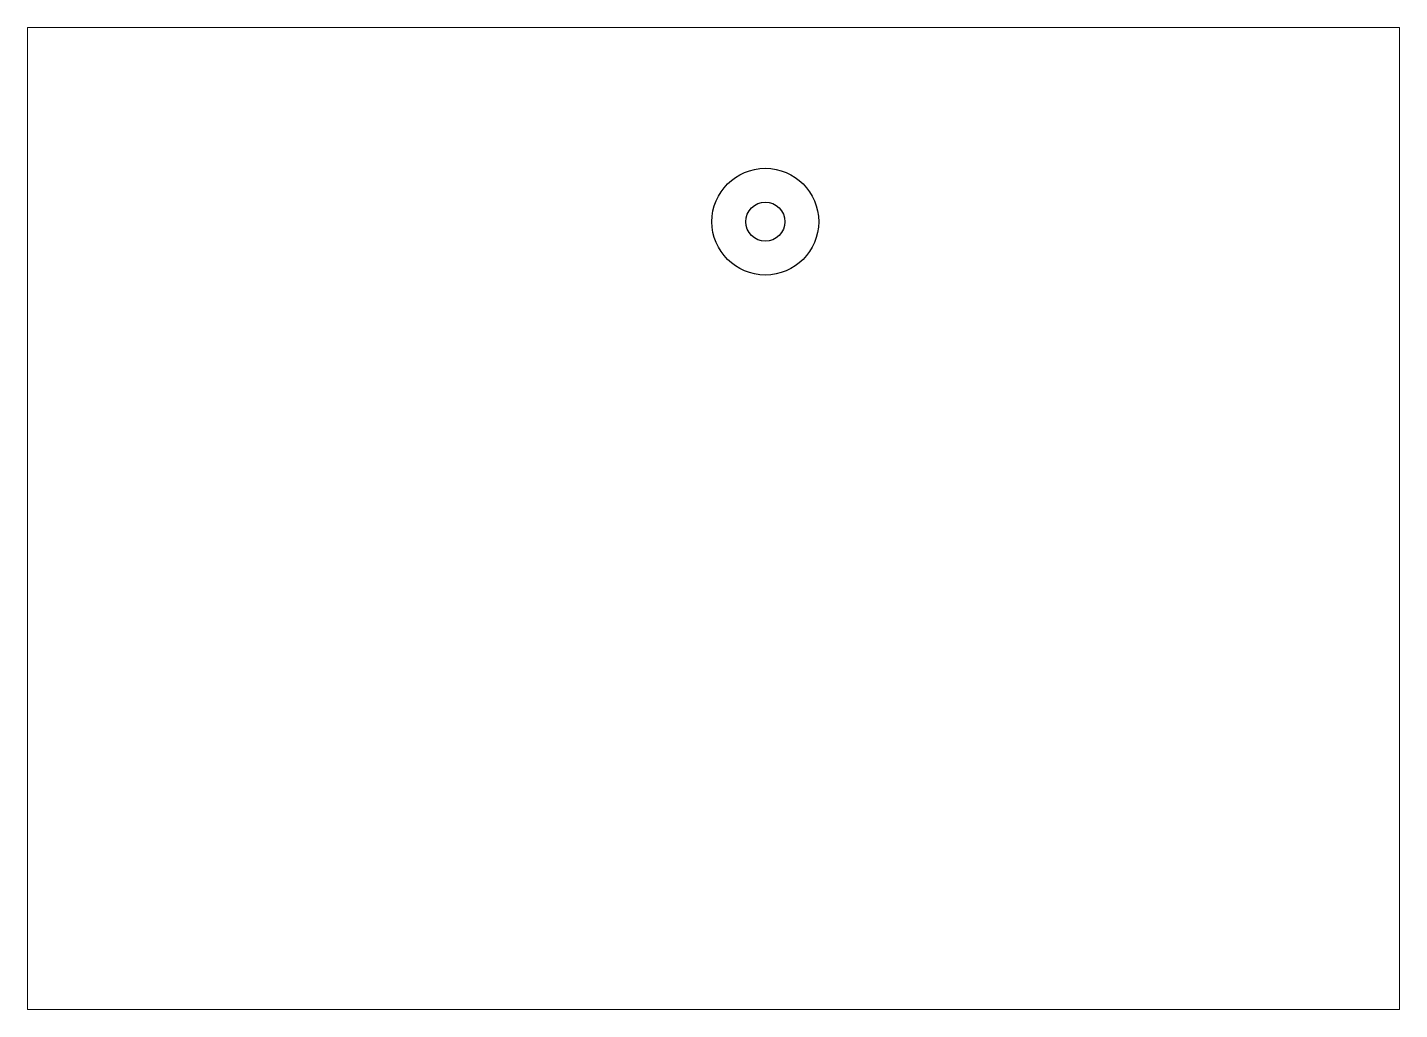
# Paper-space layout 'Layout1' of a CAD drawing. Extents: x 0 to 12.4, y 0 to 8.9.
# The model-space entities are those that its viewports show. They can reach past a viewport. Long polylines and large blocks are cut down to what shows.
import ezdxf

# ---------------------------------------------------------------- set-up
doc = ezdxf.new("R2010")
doc.units = 0
doc.header["$LTSCALE"] = 1.5
doc.layers.get('0').update_dxf_attribs({"linetype": 'CONTINUOUS'})
doc.layers.add('OLC', color=1, linetype='CONTINUOUS')

msp = doc.modelspace()

# ---------------------------------------------------------------- linework, layer by layer
at = {"layer": 'OLC'}
for radius in [15, 5.5]:
    msp.add_circle((-487.65, -29.73), radius, dxfattribs=at)

psp = doc.layouts.get("Layout1")

# ---------------------------------------------------------------- viewports
at = {"layer": '0'}
psp.add_viewport(center=(6.202, 4.435), size=(12.401, 8.8772), view_center_point=(-502.187, -113.117), view_height=275.91753, dxfattribs=at)

doc.saveas('drawing.dxf')
